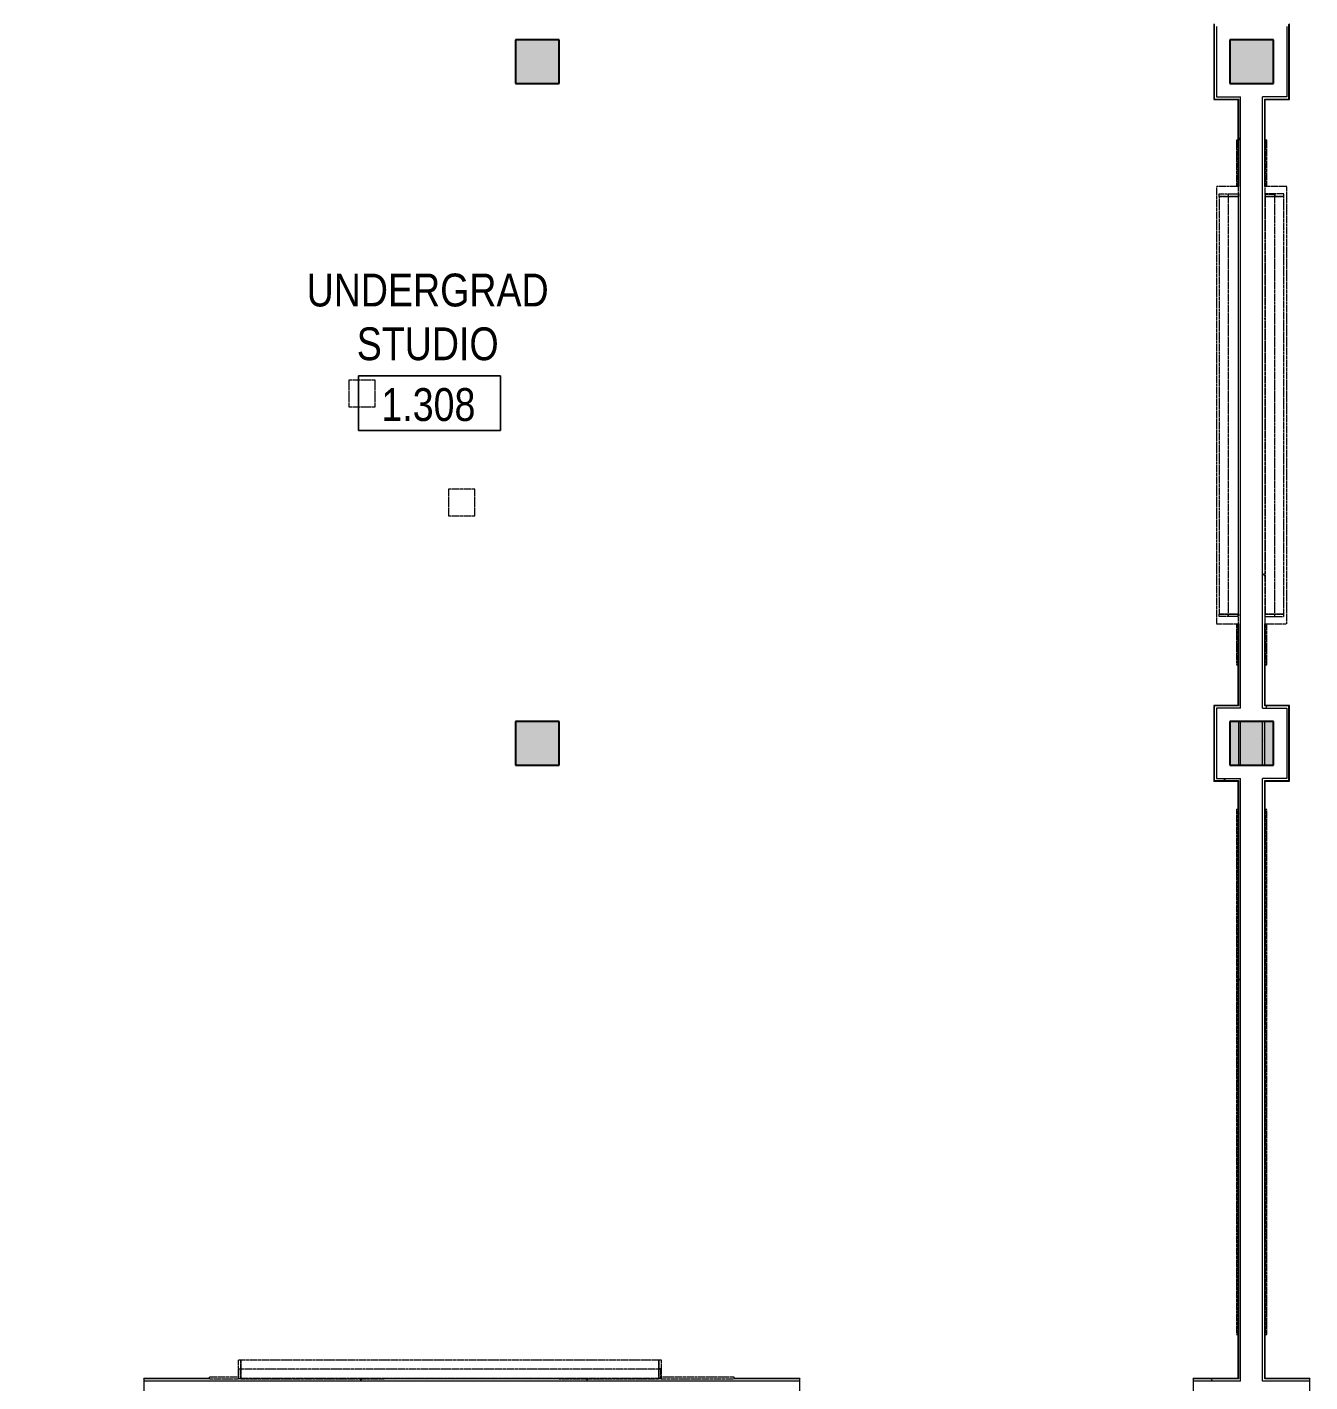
# Model space of a CAD drawing. Header units: inches. Extents: x -3640 to -1418, y -3630 to 137.
# Drawn here: x -2948.4 to -2596.4, y -762.9 to -391.1 of the extents above; entities that cross this region are included whole.
import ezdxf

# ---------------------------------------------------------------- set-up
doc = ezdxf.new("R2010")
doc.units = ezdxf.units.IN
doc.header["$MEASUREMENT"] = 0
doc.linetypes.add('Hidden Equipment- BSALS', pattern=[0.0625, 0.03125, -0.03125])
for name, color, linetype, lineweight in [('A-AREA-IDEN', 2, 'Continuous', 9), ('A-WALL', 113, 'Continuous', 13), ('A-WALL-PATT', 111, 'Continuous', 13), ('I-WALL', 2, 'Continuous', 13), ('Q-SPCQ', 91, 'Continuous', 13), ('S-COLS', 52, 'Continuous', 13)]:
    doc.layers.add(name, color=color, linetype=linetype, lineweight=lineweight)
doc.styles.add('Arial Narrow', font='ARIALN.TTF', dxfattribs={"height": 9})
pattern_1 = [(0, (0, 0), (30.72, 7.68), [1.267, -21.773, 1.267, -21.773, -122.88]), (0, (0, 0), (30.72, 7.68), [-46.08, 1.267, -44.813, 1.267, -21.773, -53.76]), (0, (0, 0), (30.72, 7.68), [-115.2, 1.267, -14.093, 1.267, -37.133]), (120, (11.52, 3.84), (-22.011075, 22.7643), [1.267, -21.773, 1.267, -21.773, -122.88]), (120, (11.52, 3.84), (-22.011075, 22.7643), [-46.08, 1.267, -44.813, 1.267, -21.773, -53.76]), (120, (11.52, 3.84), (-22.011075, 22.7643), [-115.2, 1.267, -14.093, 1.267, -37.133]), (240, (15.36, 19.2), (-8.708925, -30.4443), [1.267, -21.773, 1.267, -21.773, -122.88]), (240, (15.36, 19.2), (-8.708925, -30.4443), [-46.08, 1.267, -44.813, 1.267, -21.773, -53.76]), (240, (15.36, 19.2), (-8.708925, -30.4443), [-115.2, 1.267, -14.093, 1.267, -37.133])]

# ---------------------------------------------------------------- blocks, each defined once
blk = doc.blocks.new('15830016-STRUCT_MARTINEZ-MOORE_CENTRAL_v2018_rvt-1-DIMENSION PLAN - LEVEL 1 _567_ - 2__ - CAD')
at = {"layer": 'S-COLS', "lineweight": 5}
for points in [[(-2802.4, -406.64), (-2802.4, -394.64), (-2814.4, -394.64), (-2814.4, -406.64)], [(-2618.4, -406.64), (-2606.4, -406.64), (-2606.4, -394.64), (-2618.4, -394.64), (-2618.4, -402.86)], [(-2802.4, -593.64), (-2802.4, -581.64), (-2814.4, -581.64), (-2814.4, -593.64)], [(-2606.4, -593.64), (-2606.4, -581.64), (-2618.4, -581.64), (-2618.4, -593.64)]]:
    blk.add_hatch(color=50, dxfattribs=at).paths.add_polyline_path(points, flags=0)
at = {"layer": 'S-COLS', "color": 253, "lineweight": 25}
for p, q in [((-2802.4, -394.64), (-2814.4, -394.64)), ((-2814.4, -394.64), (-2814.4, -406.64)), ((-2802.4, -406.64), (-2802.4, -394.64)), ((-2606.4, -394.64), (-2618.4, -394.64)), ((-2618.4, -394.64), (-2618.4, -406.64)), ((-2606.4, -406.64), (-2606.4, -394.64)), ((-2814.4, -406.64), (-2802.4, -406.64)), ((-2618.4, -406.64), (-2606.4, -406.64)), ((-2802.4, -581.64), (-2814.4, -581.64)), ((-2814.4, -581.64), (-2814.4, -593.64)), ((-2802.4, -593.64), (-2802.4, -581.64)), ((-2606.4, -581.64), (-2618.4, -581.64)), ((-2618.4, -581.64), (-2618.4, -593.64)), ((-2606.4, -593.64), (-2606.4, -581.64)), ((-2814.4, -593.64), (-2802.4, -593.64)), ((-2618.4, -593.64), (-2606.4, -593.64))]:
    blk.add_line(p, q, dxfattribs=at)
blk = doc.blocks.new('Equip-Projector_Screen-Ceiling- BSALS - CEILING MOUNTED SCREEN 6x10-2054728-DIMENSION PLAN - LEVEL 1 _567_ - 2__ - CAD')
at = {"layer": 'Q-SPCQ', "linetype": 'Hidden Equipment- BSALS', "lineweight": 20}
for p, q in [((-60, 0), (-60, 6)), ((-60, 6), (-58, 6)), ((-57.32, 6), (57.31, 6)), ((58, 6), (60, 6)), ((60, 6), (60, 0)), ((60, 0), (-60, 0))]:
    blk.add_line(p, q, dxfattribs=at)
blk = doc.blocks.new('Equip-Projector-Ceiling- BSALS - PROJECTOR-3867191-DIMENSION PLAN - LEVEL 1 _567_ - 2__ - CAD')
at = {"layer": 'Q-SPCQ', "linetype": 'Hidden Equipment- BSALS', "lineweight": 20}
for p, q in [((-3.65, -3.65), (-3.65, 3.65)), ((-3.65, 3.65), (3.65, 3.65)), ((3.65, 3.65), (3.65, -3.65)), ((3.65, -3.65), (-3.65, -3.65))]:
    blk.add_line(p, q, dxfattribs=at)
blk = doc.blocks.new('Equip-Projector_Screen-Ceiling- BSALS - CEILING MOUNTED SCREEN 6x10-V54-DIMENSION PLAN - LEVEL 1 _567_ - 2__ - CAD')
at = {"layer": 'Q-SPCQ', "linetype": 'Hidden Equipment- BSALS', "lineweight": 20}
for p, q in [((-60, 0), (-60, 6)), ((-60, 6), (60, 6)), ((60, 6), (60, 0)), ((-58, 0), (-60, 0)), ((57.31, 0), (-57.32, 0)), ((60, 0), (58, 0))]:
    blk.add_line(p, q, dxfattribs=at)
blk = doc.blocks.new('Projection_Screen-Draper_Inc_-Targa - PROJECTION SCREEN 116_ x 72_5_-3119735-DIMENSION PLAN - LEVEL 1 _567_ - 2__ - CAD')
at = {"layer": 'Q-SPCQ', "linetype": 'Hidden Equipment- BSALS', "lineweight": 20}
for p, q in [((-57.32, 0), (-58, 0)), ((-58, 0), (-58, -5.25)), ((-58, -2.72), (58, -2.72)), ((-57.93, -0.06), (-57.93, -2.76)), ((-57.93, -0.06), (-57.32, -0.06)), ((-57.93, -2.76), (-57.32, -2.76)), ((-57.32, -5.25), (-57.32, 0)), ((57.31, -0.06), (-57.32, -0.06)), ((-57.32, -0.06), (-57.32, -5.2)), ((58, 0), (57.31, 0)), ((57.31, 0), (57.31, -5.25)), ((57.93, -0.06), (57.31, -0.06)), ((57.31, -5.2), (57.31, -0.06)), ((57.93, -2.76), (57.31, -2.76)), ((57.93, -0.06), (57.93, -2.76)), ((58, -5.25), (58, 0)), ((-58, -5.25), (-57.32, -5.25)), ((-57.32, -5.2), (57.31, -5.2)), ((57.31, -5.25), (58, -5.25))]:
    blk.add_line(p, q, dxfattribs=at)
blk = doc.blocks.new('Projection_Screen-Draper_Inc_-Targa - PROJECTION SCREEN 116_ x 72_5_-3119748-DIMENSION PLAN - LEVEL 1 _567_ - 2__ - CAD')
at = {"layer": 'Q-SPCQ', "linetype": 'Hidden Equipment- BSALS', "lineweight": 20}
for p, q in [((-58, 0), (-58, 5.25)), ((-58, 5.25), (-57.32, 5.25)), ((-57.32, 5.25), (-57.32, 0)), ((-57.32, 5.2), (57.31, 5.2)), ((-57.32, 0.06), (-57.32, 5.2)), ((57.31, 0), (57.31, 5.25)), ((57.31, 5.25), (58, 5.25)), ((57.31, 5.2), (57.31, 0.06)), ((58, 5.25), (58, 0)), ((-58, 2.72), (58, 2.72)), ((-57.32, 0), (-58, 0)), ((-57.93, 2.76), (-57.32, 2.76)), ((-57.93, 0.06), (-57.93, 2.76)), ((-57.93, 0.06), (-57.32, 0.06)), ((57.31, 0.06), (-57.32, 0.06)), ((57.93, 2.76), (57.31, 2.76)), ((57.93, 0.06), (57.31, 0.06)), ((58, 0), (57.31, 0)), ((57.93, 0.06), (57.93, 2.76))]:
    blk.add_line(p, q, dxfattribs=at)
blk = doc.blocks.new('Basic Wall _ B6-7 1_4_-BSALS - ___-3569064-DIMENSION PLAN - LEVEL 1 _567_ - 2__ - CAD')
at = {"layer": 'I-WALL', "lineweight": 20}
for p, q in [((-2736.4, -761.89), (-2754.4, -761.89)), ((-2736.4, -761.89), (-2736.4, -762.02)), ((-2628.4, -762.02), (-2628.4, -761.89)), ((-2616.15, -761.89), (-2628.4, -761.89)), ((-2596.4, -761.89), (-2608.65, -761.89)), ((-2596.4, -761.89), (-2596.4, -762.02))]:
    blk.add_line(p, q, dxfattribs=at)
blk = doc.blocks.new('Basic Wall _ B6-7 1_4_-BSALS - ___-3569068-DIMENSION PLAN - LEVEL 1 _567_ - 2__ - CAD')
at = {"layer": 'I-WALL', "lineweight": 20}
for p, q in [((-2997.52, -762.02), (-2997.4, -761.89)), ((-2988.4, -761.89), (-2997.4, -761.89)), ((-2988.4, -761.89), (-2988.4, -762.02)), ((-2916.4, -762.02), (-2916.4, -761.89)), ((-2898.4, -761.89), (-2916.4, -761.89))]:
    blk.add_line(p, q, dxfattribs=at)
blk = doc.blocks.new('Basic Wall _ B6-7 1_4_-BSALS - ___-3608186-DIMENSION PLAN - LEVEL 1 _567_ - 2__ - CAD')
at = {"layer": 'I-WALL', "lineweight": 20}
for p, q in [((-2616.15, -411.02), (-2616.02, -410.89)), ((-2616.15, -411.02), (-2616.15, -422.14)), ((-2616.15, -566.14), (-2616.15, -577.27)), ((-2616.15, -598.02), (-2616.15, -605.83)), ((-2616.15, -749.83), (-2616.15, -761.89))]:
    blk.add_line(p, q, dxfattribs=at)
blk = doc.blocks.new('Basic Wall _ B6-7 1_4_-BSALS - ___-3608185-DIMENSION PLAN - LEVEL 1 _567_ - 2__ - CAD')
at = {"layer": 'I-WALL', "lineweight": 20}
for p, q in [((-2608.65, -422.14), (-2608.65, -411.02)), ((-2608.65, -577.27), (-2608.65, -566.14)), ((-2608.65, -605.83), (-2608.65, -598.02)), ((-2608.65, -761.89), (-2608.65, -749.83))]:
    blk.add_line(p, q, dxfattribs=at)
blk = doc.blocks.new('Basic Wall _ A3-4 1_4_-BSALS - ___-3608286-DIMENSION PLAN - LEVEL 1 _567_ - 2__ - CAD')
at = {"layer": 'I-WALL', "lineweight": 20}
for p, q in [((-2622.77, -390.27), (-2622.65, -390.39)), ((-2622.77, -390.27), (-2622.77, -411.02)), ((-2622.65, -410.89), (-2622.77, -411.02))]:
    blk.add_line(p, q, dxfattribs=at)
blk = doc.blocks.new('Basic Wall _ A3-4 1_4_-BSALS - ___-3608353-DIMENSION PLAN - LEVEL 1 _567_ - 2__ - CAD')
at = {"layer": 'I-WALL', "lineweight": 20}
for p, q in [((-2622.77, -411.02), (-2622.65, -410.89)), ((-2622.77, -411.02), (-2616.15, -411.02)), ((-2616.02, -410.89), (-2616.15, -411.02))]:
    blk.add_line(p, q, dxfattribs=at)
blk = doc.blocks.new('Basic Wall _ A3-4 1_4_-BSALS - ___-3608398-DIMENSION PLAN - LEVEL 1 _567_ - 2__ - CAD')
at = {"layer": 'I-WALL', "lineweight": 20}
for p, q in [((-2602.15, -390.39), (-2602.02, -390.27)), ((-2602.02, -411.02), (-2602.02, -390.27)), ((-2602.02, -411.02), (-2602.15, -410.89))]:
    blk.add_line(p, q, dxfattribs=at)
blk = doc.blocks.new('Basic Wall _ A3-4 1_4_-BSALS - ___-3608400-DIMENSION PLAN - LEVEL 1 _567_ - 2__ - CAD')
at = {"layer": 'I-WALL', "lineweight": 20}
for p in [(-2608.65, -411.02), (-2602.15, -410.89)]:
    blk.add_line(p, (-2602.02, -411.02), dxfattribs=at)
blk = doc.blocks.new('Basic Wall _ A3-4 1_4_-BSALS - ___-3808938-DIMENSION PLAN - LEVEL 1 _567_ - 2__ - CAD')
at = {"layer": 'I-WALL', "lineweight": 20}
for p in [(-2622.65, -577.39), (-2616.15, -577.27)]:
    blk.add_line(p, (-2622.77, -577.27), dxfattribs=at)
blk = doc.blocks.new('Basic Wall _ A3-4 1_4_-BSALS - ___-3808940-DIMENSION PLAN - LEVEL 1 _567_ - 2__ - CAD')
at = {"layer": 'I-WALL', "lineweight": 20}
for p, q in [((-2622.77, -577.27), (-2622.65, -577.39)), ((-2622.77, -577.27), (-2622.77, -598.02)), ((-2622.65, -597.89), (-2622.77, -598.02))]:
    blk.add_line(p, q, dxfattribs=at)
blk = doc.blocks.new('Basic Wall _ A3-4 1_4_-BSALS - ___-3808942-DIMENSION PLAN - LEVEL 1 _567_ - 2__ - CAD')
at = {"layer": 'I-WALL', "lineweight": 20}
for q in [(-2622.65, -597.89), (-2616.15, -598.02)]:
    blk.add_line((-2622.77, -598.02), q, dxfattribs=at)
blk = doc.blocks.new('Basic Wall _ A3-4 1_4_-BSALS - ___-3808944-DIMENSION PLAN - LEVEL 1 _567_ - 2__ - CAD')
at = {"layer": 'I-WALL', "lineweight": 20}
for q in [(-2608.65, -577.27), (-2602.15, -577.39)]:
    blk.add_line((-2602.02, -577.27), q, dxfattribs=at)
blk = doc.blocks.new('Basic Wall _ A3-4 1_4_-BSALS - ___-3808946-DIMENSION PLAN - LEVEL 1 _567_ - 2__ - CAD')
at = {"layer": 'I-WALL', "lineweight": 20}
for p, q in [((-2602.15, -577.39), (-2602.02, -577.27)), ((-2602.02, -598.02), (-2602.02, -577.27)), ((-2602.02, -598.02), (-2602.15, -597.89))]:
    blk.add_line(p, q, dxfattribs=at)
blk = doc.blocks.new('Basic Wall _ A3-4 1_4_-BSALS - ___-3808948-DIMENSION PLAN - LEVEL 1 _567_ - 2__ - CAD')
at = {"layer": 'I-WALL', "lineweight": 20}
for p in [(-2608.65, -598.02), (-2602.15, -597.89)]:
    blk.add_line(p, (-2602.02, -598.02), dxfattribs=at)
blk = doc.blocks.new('Equip- Homasote Panel - HP2 - 4_ X 6_-8_ - UNFINISHED-3894784-DIMENSION PLAN - LEVEL 1 _567_ - 2__ - CAD')
at = {"layer": 'Q-SPCQ', "linetype": 'Hidden Equipment- BSALS', "lineweight": 20}
for p, q in [((-12, 0.25), (-60, 0.25)), ((-60, 0.25), (-60, -0.25)), ((-12, -0.25), (-12, 0.25)), ((-60, -0.25), (-12, -0.25))]:
    blk.add_line(p, q, dxfattribs=at)
blk = doc.blocks.new('Equip- Homasote Panel - HP2 - 4_ X 6_-8_ - UNFINISHED-V108-DIMENSION PLAN - LEVEL 1 _567_ - 2__ - CAD')
at = {"layer": 'Q-SPCQ', "linetype": 'Hidden Equipment- BSALS', "lineweight": 20}
for p, q in [((-12, 0.25), (-24.75, 0.25)), ((-12, -0.25), (-12, 0.25)), ((-24.75, -0.25), (-12, -0.25))]:
    blk.add_line(p, q, dxfattribs=at)
blk = doc.blocks.new('Equip- Homasote Panel - HP2 - 4_ X 6_-8_ - UNFINISHED-V109-DIMENSION PLAN - LEVEL 1 _567_ - 2__ - CAD')
at = {"layer": 'Q-SPCQ', "linetype": 'Hidden Equipment- BSALS', "lineweight": 20}
for p, q in [((-48.75, 0.25), (-60, 0.25)), ((-60, 0.25), (-60, -0.25)), ((-60, -0.25), (-48.75, -0.25))]:
    blk.add_line(p, q, dxfattribs=at)
blk = doc.blocks.new('Equip- Marker Board- 1 Panell - MB1-4_x8_-2941231-DIMENSION PLAN - LEVEL 1 _567_ - 2__ - CAD')
at = {"layer": 'Q-SPCQ', "linetype": 'Hidden Equipment- BSALS', "lineweight": 20}
for p, q in [((-20.68, 0.25), (-60, 0.25)), ((-60, 0.25), (-60, 0.19)), ((-12, 0.25), (-20, 0.25)), ((-12, -0.25), (-12, 0.25)), ((-20, -0.25), (-12, -0.25))]:
    blk.add_line(p, q, dxfattribs=at)
blk = doc.blocks.new('Equip- Marker Board- 1 Panell - MB1-4_x8_-V112-DIMENSION PLAN - LEVEL 1 _567_ - 2__ - CAD')
at = {"layer": 'Q-SPCQ', "linetype": 'Hidden Equipment- BSALS', "lineweight": 20}
for p, q in [((-40, 0.25), (-60, 0.25)), ((-60, 0.25), (-60, -0.25)), ((-12, 0.25), (-39.31, 0.25)), ((-12, 0.19), (-12, 0.25)), ((-60, -0.25), (-40, -0.25))]:
    blk.add_line(p, q, dxfattribs=at)
blk = doc.blocks.new('Equip- Homasote Panel - HP2 - 4_ X 6_-8_ - UNFINISHED-V96-DIMENSION PLAN - LEVEL 1 _567_ - 2__ - CAD')
at = {"layer": 'Q-SPCQ', "linetype": 'Hidden Equipment- BSALS', "lineweight": 20}
for p, q in [((-12, 0.25), (-60, 0.25)), ((-60, 0.25), (-60, -0.25)), ((-12, -0.25), (-12, 0.25)), ((-60, -0.25), (-12, -0.25))]:
    blk.add_line(p, q, dxfattribs=at)
blk = doc.blocks.new('Equip- Homasote Panel - HP2 - 4_ X 6_-8_ - UNFINISHED-V117-DIMENSION PLAN - LEVEL 1 _567_ - 2__ - CAD')
at = {"layer": 'Q-SPCQ', "linetype": 'Hidden Equipment- BSALS', "lineweight": 20}
for p, q in [((-48.75, 0.25), (-60, 0.25)), ((-60, 0.25), (-60, -0.25)), ((-60, -0.25), (-48.75, -0.25))]:
    blk.add_line(p, q, dxfattribs=at)
blk = doc.blocks.new('Equip- Homasote Panel - HP2 - 4_ X 6_-8_ - UNFINISHED-V118-DIMENSION PLAN - LEVEL 1 _567_ - 2__ - CAD')
at = {"layer": 'Q-SPCQ', "linetype": 'Hidden Equipment- BSALS', "lineweight": 20}
for p, q in [((-12, 0.25), (-24.75, 0.25)), ((-12, -0.25), (-12, 0.25)), ((-24.75, -0.25), (-12, -0.25))]:
    blk.add_line(p, q, dxfattribs=at)
blk = doc.blocks.new('Room Tag- BSALS - Room Tag-28050-DIMENSION PLAN - LEVEL 1 _567_ - 2__ - CAD')
at = {"layer": 'A-AREA-IDEN'}
for p, q in [((-0.203125, -0.171875), (-0.203125, -0.015625)), ((-0.203125, -0.015625), (0.203125, -0.015625)), ((0.203125, -0.015625), (-0.203125, -0.015625)), ((-0.203125, -0.015625), (-0.203125, -0.171875)), ((0.203125, -0.015625), (0.203125, -0.171875)), ((0.203125, -0.171875), (0.203125, -0.015625)), ((0.203125, -0.171875), (-0.203125, -0.171875)), ((-0.203125, -0.171875), (0.203125, -0.171875))]:
    blk.add_line(p, q, dxfattribs=at)

msp = doc.modelspace()

# ---------------------------------------------------------------- block references
at = {"lineweight": 5}
msp.add_blockref('15830016-STRUCT_MARTINEZ-MOORE_CENTRAL_v2018_rvt-1-DIMENSION PLAN - LEVEL 1 _567_ - 2__ - CAD', (0, 0), dxfattribs=at)

# ---------------------------------------------------------------- next in the draw order: hatches: boundary and pattern name
at = {"layer": 'A-WALL-PATT', "lineweight": 9}
h = msp.add_hatch(dxfattribs=at)
h.set_pattern_fill('FP_1', color=256, style=0, pattern_type=2)
h.set_pattern_definition(pattern_1)
h.paths.add_polyline_path([(-2615.4, -762.02), (-2615.4, -597.27), (-2616.02, -597.27), (-2616.02, -762.02)], flags=0)
h.paths.add_polyline_path([(-2616.02, -593.64), (-2615.4, -593.64), (-2615.4, -581.64), (-2616.02, -581.64)], flags=0)
h.paths.add_polyline_path([(-2615.4, -578.02), (-2615.4, -410.89), (-2616.02, -410.89), (-2616.02, -578.02)], flags=0)
h = msp.add_hatch(dxfattribs=at)
h.set_pattern_fill('FP_1', color=256, style=0, pattern_type=2)
h.set_pattern_definition(pattern_1)
h.paths.add_polyline_path([(-2608.77, -762.02), (-2608.77, -597.27), (-2609.4, -597.27), (-2609.4, -762.02)], flags=0)
h.paths.add_polyline_path([(-2609.4, -593.64), (-2608.77, -593.64), (-2608.77, -581.64), (-2609.4, -581.64)], flags=0)
h.paths.add_polyline_path([(-2609.4, -578.02), (-2608.77, -578.02), (-2608.77, -410.89), (-2609.4, -410.89), (-2609.4, -554.89)], flags=0)
h = msp.add_hatch(dxfattribs=at)
h.set_pattern_fill('FP_1', color=256, style=0, pattern_type=2)
h.set_pattern_definition(pattern_1)
h.paths.add_polyline_path([(-2602.77, -578.02), (-2602.15, -578.02), (-2602.15, -577.39), (-2608.77, -577.39), (-2608.77, -578.02)], flags=0)
h = msp.add_hatch(dxfattribs=at)
h.set_pattern_fill('FP_1', color=256, style=0, pattern_type=2)
h.set_pattern_definition(pattern_1)
h.paths.add_polyline_path([(-2616.02, -597.89), (-2616.02, -597.27), (-2622.65, -597.27), (-2622.65, -597.89)], flags=0)
h = msp.add_hatch(dxfattribs=at)
h.set_pattern_fill('FP_1', color=256, style=0, pattern_type=2)
h.set_pattern_definition(pattern_1)
h.paths.add_polyline_path([(-2608.77, -597.89), (-2602.15, -597.89), (-2602.15, -597.27), (-2608.77, -597.27)], flags=0)
h = msp.add_hatch(dxfattribs=at)
h.set_pattern_fill('FP_1', color=256, style=0, pattern_type=2)
h.set_pattern_definition(pattern_1)
h.paths.add_polyline_path([(-2764.9, -762.64), (-2764.9, -762.02), (-2916.4, -762.02), (-2916.4, -762.64), (-2834.74, -762.64)], flags=0)
h.paths.add_polyline_path([(-2988.4, -762.64), (-2988.4, -762.02), (-2997.52, -762.02), (-2997.52, -762.64)], flags=0)
h = msp.add_hatch(dxfattribs=at)
h.set_pattern_fill('FP_1', color=256, style=0, pattern_type=2)
h.set_pattern_definition(pattern_1)
h.paths.add_polyline_path([(-2596.4, -762.64), (-2596.4, -762.02), (-2609.4, -762.02), (-2609.4, -762.64)], flags=0)
h.paths.add_polyline_path([(-2628.4, -762.64), (-2615.4, -762.64), (-2615.4, -762.02), (-2628.4, -762.02)], flags=0)
h.paths.add_polyline_path([(-2764.9, -762.64), (-2736.4, -762.64), (-2736.4, -762.02), (-2764.9, -762.02)], flags=0)

# ---------------------------------------------------------------- next in the draw order: linework, layer by layer
at = {"layer": 'A-WALL'}
for p, q in [((-2622.02, -391.02), (-2622.02, -410.27)), ((-2602.77, -391.02), (-2602.77, -410.27)), ((-2622.02, -410.27), (-2615.4, -410.27)), ((-2615.4, -578.02), (-2615.4, -410.27)), ((-2609.4, -578.02), (-2609.4, -410.27)), ((-2602.77, -410.27), (-2609.4, -410.27)), ((-2615.4, -578.02), (-2622.02, -578.02)), ((-2622.02, -578.02), (-2622.02, -597.27)), ((-2609.4, -578.02), (-2602.77, -578.02)), ((-2602.77, -578.02), (-2602.77, -597.27)), ((-2615.4, -581.64), (-2616.02, -581.64)), ((-2615.4, -593.64), (-2615.4, -581.64)), ((-2609.4, -593.64), (-2609.4, -581.64)), ((-2608.77, -581.64), (-2609.4, -581.64)), ((-2615.4, -593.64), (-2616.02, -593.64)), ((-2608.77, -593.64), (-2609.4, -593.64)), ((-2622.02, -597.27), (-2615.4, -597.27)), ((-2615.4, -762.64), (-2615.4, -597.27)), ((-2609.4, -762.64), (-2609.4, -597.27)), ((-2602.77, -597.27), (-2609.4, -597.27)), ((-2736.4, -762.64), (-2916.4, -762.64)), ((-2615.4, -762.64), (-2628.4, -762.64)), ((-2596.4, -762.64), (-2609.4, -762.64))]:
    msp.add_line(p, q, dxfattribs=at)
at = {"layer": 'I-WALL', "lineweight": 20}
for p, q in [((-2622.65, -390.39), (-2622.65, -410.89)), ((-2602.15, -410.89), (-2602.15, -390.39)), ((-2618.4, -406.64), (-2618.4, -394.64)), ((-2618.4, -394.64), (-2606.4, -394.64)), ((-2606.4, -394.64), (-2606.4, -406.64)), ((-2606.4, -406.64), (-2618.4, -406.64)), ((-2622.65, -410.89), (-2616.02, -410.89)), ((-2616.02, -410.89), (-2616.02, -434.89)), ((-2608.77, -434.89), (-2608.77, -410.89)), ((-2608.77, -410.89), (-2602.15, -410.89)), ((-2616.02, -554.89), (-2616.02, -577.39)), ((-2608.77, -577.39), (-2608.77, -554.89)), ((-2616.02, -577.39), (-2622.65, -577.39)), ((-2622.65, -577.39), (-2622.65, -597.89)), ((-2602.15, -577.39), (-2608.77, -577.39)), ((-2602.15, -597.89), (-2602.15, -577.39)), ((-2618.4, -581.64), (-2616.02, -581.64)), ((-2618.4, -593.64), (-2618.4, -581.64)), ((-2616.02, -581.64), (-2616.02, -593.64)), ((-2608.77, -593.64), (-2608.77, -581.64)), ((-2608.77, -581.64), (-2606.4, -581.64)), ((-2606.4, -581.64), (-2606.4, -593.64)), ((-2616.02, -593.64), (-2618.4, -593.64)), ((-2606.4, -593.64), (-2608.77, -593.64)), ((-2622.65, -597.89), (-2616.02, -597.89)), ((-2616.02, -597.89), (-2616.02, -762.02)), ((-2608.77, -762.02), (-2608.77, -597.89)), ((-2608.77, -597.89), (-2602.15, -597.89)), ((-2898.4, -762.02), (-2916.4, -762.02)), ((-2916.4, -762.02), (-2916.4, -769.27)), ((-2802.4, -762.02), (-2850.4, -762.02)), ((-2736.4, -762.02), (-2754.4, -762.02)), ((-2736.4, -769.27), (-2736.4, -762.02)), ((-2616.02, -762.02), (-2628.4, -762.02)), ((-2628.4, -762.02), (-2628.4, -769.27)), ((-2596.4, -762.02), (-2608.77, -762.02)), ((-2596.4, -769.27), (-2596.4, -762.02))]:
    msp.add_line(p, q, dxfattribs=at)

# ---------------------------------------------------------------- next in the draw order: block references
at = {"layer": 'A-AREA-IDEN', "xscale": 95.99999999999994, "yscale": 95.99999999999994, "zscale": 95.99999999999994}
msp.add_blockref('Room Tag- BSALS - Room Tag-28050-DIMENSION PLAN - LEVEL 1 _567_ - 2__ - CAD', (-2837.95, -485.33), dxfattribs=at)
at = {"layer": 'I-WALL', "lineweight": 20}
for name in ['Basic Wall _ A3-4 1_4_-BSALS - ___-3608286-DIMENSION PLAN - LEVEL 1 _567_ - 2__ - CAD', 'Basic Wall _ A3-4 1_4_-BSALS - ___-3608398-DIMENSION PLAN - LEVEL 1 _567_ - 2__ - CAD', 'Basic Wall _ A3-4 1_4_-BSALS - ___-3608353-DIMENSION PLAN - LEVEL 1 _567_ - 2__ - CAD', 'Basic Wall _ B6-7 1_4_-BSALS - ___-3608186-DIMENSION PLAN - LEVEL 1 _567_ - 2__ - CAD', 'Basic Wall _ A3-4 1_4_-BSALS - ___-3608400-DIMENSION PLAN - LEVEL 1 _567_ - 2__ - CAD', 'Basic Wall _ B6-7 1_4_-BSALS - ___-3608185-DIMENSION PLAN - LEVEL 1 _567_ - 2__ - CAD', 'Basic Wall _ A3-4 1_4_-BSALS - ___-3808938-DIMENSION PLAN - LEVEL 1 _567_ - 2__ - CAD', 'Basic Wall _ A3-4 1_4_-BSALS - ___-3808940-DIMENSION PLAN - LEVEL 1 _567_ - 2__ - CAD', 'Basic Wall _ A3-4 1_4_-BSALS - ___-3808944-DIMENSION PLAN - LEVEL 1 _567_ - 2__ - CAD', 'Basic Wall _ A3-4 1_4_-BSALS - ___-3808946-DIMENSION PLAN - LEVEL 1 _567_ - 2__ - CAD', 'Basic Wall _ A3-4 1_4_-BSALS - ___-3808942-DIMENSION PLAN - LEVEL 1 _567_ - 2__ - CAD', 'Basic Wall _ A3-4 1_4_-BSALS - ___-3808948-DIMENSION PLAN - LEVEL 1 _567_ - 2__ - CAD', 'Basic Wall _ B6-7 1_4_-BSALS - ___-3569068-DIMENSION PLAN - LEVEL 1 _567_ - 2__ - CAD', 'Basic Wall _ B6-7 1_4_-BSALS - ___-3569064-DIMENSION PLAN - LEVEL 1 _567_ - 2__ - CAD']:
    msp.add_blockref(name, (0, 0), dxfattribs=at)
at = {"layer": 'Q-SPCQ', "linetype": 'Hidden Equipment- BSALS', "lineweight": 20}
for name, p, rotation in [('Equip- Homasote Panel - HP2 - 4_ X 6_-8_ - UNFINISHED-V108-DIMENSION PLAN - LEVEL 1 _567_ - 2__ - CAD', (-2616.33, -410.14), 90.00000000000027), ('Equip- Homasote Panel - HP2 - 4_ X 6_-8_ - UNFINISHED-V118-DIMENSION PLAN - LEVEL 1 _567_ - 2__ - CAD', (-2608.46, -410.14), 89.99999999999973), ('Projection_Screen-Draper_Inc_-Targa - PROJECTION SCREEN 116_ x 72_5_-3119748-DIMENSION PLAN - LEVEL 1 _567_ - 2__ - CAD', (-2616.02, -494.89), 90.00000000000021), ('Projection_Screen-Draper_Inc_-Targa - PROJECTION SCREEN 116_ x 72_5_-3119735-DIMENSION PLAN - LEVEL 1 _567_ - 2__ - CAD', (-2608.77, -494.89), 89.99999999999979), ('Equip- Homasote Panel - HP2 - 4_ X 6_-8_ - UNFINISHED-V109-DIMENSION PLAN - LEVEL 1 _567_ - 2__ - CAD', (-2616.33, -506.14), 90.00000000000027), ('Equip- Homasote Panel - HP2 - 4_ X 6_-8_ - UNFINISHED-V117-DIMENSION PLAN - LEVEL 1 _567_ - 2__ - CAD', (-2608.46, -506.14), 89.99999999999973), ('Equip- Homasote Panel - HP2 - 4_ X 6_-8_ - UNFINISHED-3894784-DIMENSION PLAN - LEVEL 1 _567_ - 2__ - CAD', (-2616.33, -593.83), 90.00000000000027), ('Equip- Homasote Panel - HP2 - 4_ X 6_-8_ - UNFINISHED-V96-DIMENSION PLAN - LEVEL 1 _567_ - 2__ - CAD', (-2608.46, -593.83), 89.99999999999973), ('Equip- Homasote Panel - HP2 - 4_ X 6_-8_ - UNFINISHED-3894784-DIMENSION PLAN - LEVEL 1 _567_ - 2__ - CAD', (-2616.33, -641.83), 90.00000000000027), ('Equip- Homasote Panel - HP2 - 4_ X 6_-8_ - UNFINISHED-V96-DIMENSION PLAN - LEVEL 1 _567_ - 2__ - CAD', (-2608.46, -641.83), 89.99999999999973), ('Equip- Homasote Panel - HP2 - 4_ X 6_-8_ - UNFINISHED-3894784-DIMENSION PLAN - LEVEL 1 _567_ - 2__ - CAD', (-2616.33, -689.83), 90.00000000000027), ('Equip- Homasote Panel - HP2 - 4_ X 6_-8_ - UNFINISHED-V96-DIMENSION PLAN - LEVEL 1 _567_ - 2__ - CAD', (-2608.46, -689.83), 89.99999999999973), ('Equip- Marker Board- 1 Panell - MB1-4_x8_-2941231-DIMENSION PLAN - LEVEL 1 _567_ - 2__ - CAD', (-2910.4, -761.77), 180), ('Equip- Marker Board- 1 Panell - MB1-4_x8_-V112-DIMENSION PLAN - LEVEL 1 _567_ - 2__ - CAD', (-2814.4, -761.77), 180)]:
    msp.add_blockref(name, p, dxfattribs=dict(at, rotation=rotation))
at = {"layer": 'Q-SPCQ', "linetype": 'Hidden Equipment- BSALS', "lineweight": 20, "extrusion": (0, 0, -1)}
for name, p, rotation in [('Equip-Projector_Screen-Ceiling- BSALS - CEILING MOUNTED SCREEN 6x10-2054728-DIMENSION PLAN - LEVEL 1 _567_ - 2__ - CAD', (2622.02, -494.89), 90.0000000000001), ('Equip-Projector_Screen-Ceiling- BSALS - CEILING MOUNTED SCREEN 6x10-V54-DIMENSION PLAN - LEVEL 1 _567_ - 2__ - CAD', (2608.77, -494.89), 90.0000000000001), ('Equip-Projector-Ceiling- BSALS - PROJECTOR-3867191-DIMENSION PLAN - LEVEL 1 _567_ - 2__ - CAD', (2856.5, -491.64), 89.99999999999912), ('Equip-Projector-Ceiling- BSALS - PROJECTOR-3867191-DIMENSION PLAN - LEVEL 1 _567_ - 2__ - CAD', (2829.15, -521.54), 180)]:
    msp.add_blockref(name, p, dxfattribs=dict(at, rotation=rotation))
at = {"layer": 'Q-SPCQ', "linetype": 'Hidden Equipment- BSALS', "lineweight": 20}
msp.add_blockref('Projection_Screen-Draper_Inc_-Targa - PROJECTION SCREEN 116_ x 72_5_-3119748-DIMENSION PLAN - LEVEL 1 _567_ - 2__ - CAD', (-2832.4, -762.02), dxfattribs=at)

# ---------------------------------------------------------------- next in the draw order: texts
at = {"layer": 'A-AREA-IDEN', "char_height": 9, "attachment_point": 1, "style": 'Arial Narrow'}
for s, insert, width in [('UNDERGRAD', (-2871.69, -458.78), 81.507), ('STUDIO', (-2857.94, -473.53), 48.177), ('1.308', (-2851.18, -490.2), 31.512)]:
    msp.add_mtext(s, dxfattribs=dict(at, insert=insert, width=width))

doc.saveas('drawing.dxf')
